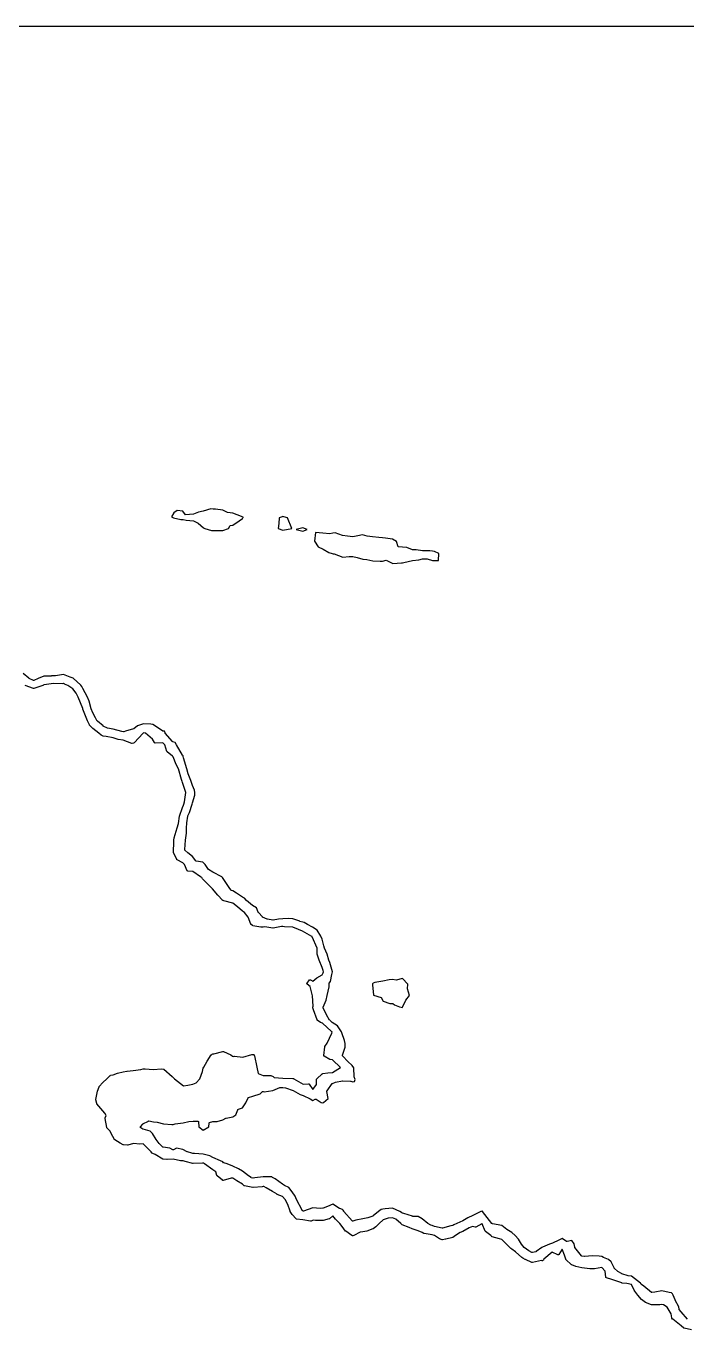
# Model space of a CAD drawing. Header units: millimetres. Extents: x 0 to 500, y 0 to 700.
# Drawn here: x 315.8 to 377.2, y 462.1 to 583.3 of the extents above; entities that cross this region are included whole.
import ezdxf

# ---------------------------------------------------------------- set-up
doc = ezdxf.new("R2010")
doc.units = ezdxf.units.MM
doc.layers.add('CORTE', color=1, linetype='Continuous')
doc.layers.add('GRABADO', color=5, linetype='Continuous')

msp = doc.modelspace()

# ---------------------------------------------------------------- linework, layer by layer
at = {"layer": 'CORTE'}
for points in [[(315.57, 583.33), (317.04, 583.33), (317.93, 583.33), (318.52, 583.33), (319.11, 583.33), (329.44, 583.33), (330.08, 583.33), (330.92, 583.33), (331.56, 583.33), (333.04, 583.33), (333.87, 583.33), (334.61, 583.33), (335.43, 583.33), (336.08, 583.33), (336.74, 583.33), (338.22, 583.33), (338.89, 583.33), (339.64, 583.33), (340.45, 583.33), (341.93, 583.33), (342.61, 583.33), (344.1, 583.33), (344.79, 583.33), (347.78, 583.33), (348.49, 583.33), (349.27, 583.33), (350.76, 583.33), (351.48, 583.33), (352.23, 583.33), (352.96, 583.33), (354.46, 583.33), (355.2, 583.33), (355.95, 583.33), (357.46, 583.33), (358.22, 583.33), (369.61, 583.33), (370.19, 583.33), (370.78, 583.33), (371.55, 583.33), (371.97, 583.33), (372.39, 583.33), (373.17, 583.33), (373.78, 583.33), (374.56, 583.33), (375.5, 583.33), (375.96, 583.33), (376.75, 583.33), (377.37, 583.33)], [(377.66, 462.15), (376.97, 462.3), (376.97, 462.3), (376.96, 462.31), (376.95, 462.31), (376.95, 462.31), (376.94, 462.32), (376.7, 462.52), (375.91, 463.14), (375.9, 463.14), (375.9, 463.15), (375.83, 463.23), (375.83, 463.23), (375.82, 463.24), (375.82, 463.24), (375.82, 463.25), (375.81, 463.26), (375.81, 463.26), (375.75, 463.63), (375.4, 464.26), (375.06, 464.47), (374.89, 464.52), (374.71, 464.48), (374.7, 464.48), (374.7, 464.48), (373.97, 464.48), (373.96, 464.48), (373.95, 464.48), (373.95, 464.48), (373.94, 464.48), (373.39, 464.7), (373.38, 464.7), (373.38, 464.7), (373, 464.96), (373, 464.97), (372.99, 464.97), (372.67, 465.38), (372.38, 465.76), (372.37, 465.76), (372.37, 465.77), (372.07, 466.36), (371.63, 466.46), (371.21, 466.5), (371.21, 466.5), (371.2, 466.5), (371.17, 466.51), (371.16, 466.51), (371.15, 466.52), (371.08, 466.56), (370.24, 466.82), (369.74, 466.98), (369.74, 466.98), (369.73, 466.98), (369.73, 466.99), (369.72, 466.99), (369.71, 467), (369.71, 467.01), (369.7, 467.01), (369.7, 467.02), (369.7, 467.03), (369.7, 467.03), (369.69, 467.04), (369.62, 467.61), (369.31, 467.94), (368.63, 467.82), (368.62, 467.82), (368.62, 467.82), (368.41, 467.83), (368.21, 467.81), (368.21, 467.81), (368.2, 467.81), (367.47, 467.91), (367.47, 467.91), (366.92, 468.03), (366.91, 468.03), (366.91, 468.03), (366.53, 468.2), (366.52, 468.2), (366.51, 468.21), (366.51, 468.21), (365.99, 468.7), (365.99, 468.71), (365.98, 468.72), (365.98, 468.72), (365.98, 468.73), (365.97, 468.73), (365.86, 469.09), (365.62, 469.64), (365.32, 469.16), (365.32, 469.16), (365.31, 469.15), (365.3, 469.14), (365.3, 469.14), (365.29, 469.14), (365.29, 469.13), (365.27, 469.13), (365.26, 469.13), (365.26, 469.13), (365.25, 469.13), (365.24, 469.13), (365.24, 469.13), (365.23, 469.14), (364.72, 469.37), (363.94, 468.71), (363.91, 468.65), (363.9, 468.64), (363.9, 468.64), (363.9, 468.63), (363.89, 468.63), (363.88, 468.62), (363.88, 468.62), (363.82, 468.58), (363.81, 468.58), (363.8, 468.58), (363.8, 468.58), (363.79, 468.57), (363.78, 468.57), (363.77, 468.57), (363.7, 468.59), (362.87, 468.42), (362.86, 468.42), (362.85, 468.42), (362.85, 468.42), (362.84, 468.42), (362.83, 468.42), (362.83, 468.42), (362.22, 468.69), (362.21, 468.69), (361.99, 468.81), (361.98, 468.81), (361.88, 468.89), (361.29, 469.41), (360.96, 469.64), (360.87, 469.7), (360.86, 469.71), (360.86, 469.72), (360.78, 469.82), (360.04, 470.55), (359.81, 470.61), (359.12, 470.81), (359.11, 470.81), (359.11, 470.82), (359.1, 470.82), (359.09, 470.83), (359, 470.92), (358.5, 471.3), (358.49, 471.31), (358.48, 471.32), (358.48, 471.32), (358.48, 471.33), (358.47, 471.33), (358.19, 472.02), (358.18, 472.02), (357.6, 471.7), (357.6, 471.7), (357.59, 471.7), (357.57, 471.69), (357.56, 471.69), (357.55, 471.69), (357.3, 471.77), (357.01, 471.64), (356.4, 471.3), (356.4, 471.3), (356.16, 471.2), (355.72, 470.92), (355.48, 470.75), (355.48, 470.74), (355.47, 470.74), (355.47, 470.74), (354.82, 470.57), (354.81, 470.57), (354.53, 470.53), (354.52, 470.53), (354.51, 470.53), (354.51, 470.53), (354.5, 470.53), (354.5, 470.53), (354.24, 470.61), (354.24, 470.62), (354.23, 470.62), (353.76, 470.91), (353.57, 470.99), (352.81, 471.1), (352.8, 471.1), (352.79, 471.11), (352.79, 471.11), (352.63, 471.2), (352.26, 471.36), (351.71, 471.54), (351.71, 471.54), (351.41, 471.67), (350.78, 471.9), (350.78, 471.9), (350.76, 471.91), (350.64, 472.04), (350.18, 472.43), (349.87, 472.57), (349.46, 472.54), (349, 472.37), (348.62, 472.04), (348.34, 471.73), (348.34, 471.73), (348.33, 471.73), (348.07, 471.54), (348.07, 471.53), (348.06, 471.53), (347.49, 471.34), (347.49, 471.34), (347.12, 471.27), (346.88, 471.22), (346.27, 470.91), (346.27, 470.91), (346.27, 470.91), (346.2, 470.89), (346.2, 470.89), (346.19, 470.88), (346.17, 470.88), (346.16, 470.89), (346.15, 470.89), (346.15, 470.89), (346.1, 470.91), (346.09, 470.92), (345.53, 471.31), (345.53, 471.31), (345.52, 471.31), (345.52, 471.32), (345.19, 471.77), (344.98, 472.04), (344.6, 472.42), (344.59, 472.43), (344.32, 472.74), (344.01, 472.47), (344, 472.47), (344, 472.47), (343.99, 472.46), (343.99, 472.46), (343.98, 472.46), (343.42, 472.32), (343.41, 472.32), (343.4, 472.32), (342.72, 472.32), (342.72, 472.32), (342.49, 472.34), (342.31, 472.26), (342.31, 472.25), (342.3, 472.25), (342.29, 472.25), (342.28, 472.25), (342.28, 472.25), (342.27, 472.25), (341.54, 472.37), (340.97, 472.45), (340.96, 472.45), (340.95, 472.45), (340.95, 472.45), (340.94, 472.46), (340.94, 472.46), (340.93, 472.47), (340.93, 472.47), (340.56, 472.86), (340.56, 472.87), (340.56, 472.87), (340.37, 473.16), (340.37, 473.17), (340.37, 473.18), (340.16, 473.81), (339.89, 474.27), (339.65, 474.56), (339.16, 474.74), (339.16, 474.74), (339.15, 474.75), (338.73, 475), (338.13, 475.36), (337.92, 475.47), (337.85, 475.47), (337.76, 475.46), (336.93, 475.37), (336.92, 475.37), (336.91, 475.37), (336.13, 475.54), (336.12, 475.54), (336.11, 475.55), (336.11, 475.55), (336.1, 475.55), (335.95, 475.68), (335.41, 476.01), (335.41, 476.01), (335.04, 476.25), (334.9, 476.26), (334.15, 476.04), (334.15, 476.04), (334.14, 476.04), (334.13, 476.04), (334.12, 476.04), (334.12, 476.04), (334.11, 476.05), (334.1, 476.05), (334.09, 476.05), (334.09, 476.06), (333.58, 476.48), (333.58, 476.49), (333.57, 476.49), (333.57, 476.5), (333.57, 476.5), (333.56, 476.51), (333.45, 476.85), (333.17, 477.03), (333.17, 477.03), (332.42, 477.59), (332.31, 477.65), (332.27, 477.65), (332.21, 477.66), (331.36, 477.63), (331.35, 477.63), (331.35, 477.63), (331.34, 477.63), (330.6, 477.8), (330.6, 477.8), (330.42, 477.85), (330.18, 477.87), (330.17, 477.87), (329.5, 478.03), (328.93, 477.99), (328.92, 477.99), (328.57, 478.02), (328.57, 478.02), (328.55, 478.03), (328.54, 478.03), (327.82, 478.45), (327.62, 478.55), (327.53, 478.59), (327.53, 478.6), (327.53, 478.6), (327.52, 478.6), (327.52, 478.61), (327.51, 478.61), (327.44, 478.71), (326.7, 479.44), (326.41, 479.4), (326.4, 479.4), (326.39, 479.4), (325.81, 479.47), (325.29, 479.33), (325.28, 479.32), (325.27, 479.32), (325.27, 479.32), (324.87, 479.34), (324.86, 479.34), (324.85, 479.34), (324.84, 479.35), (324.57, 479.49), (324.07, 479.81), (324.06, 479.82), (324.05, 479.82), (324.05, 479.83), (324.05, 479.83), (323.88, 480.11), (323.88, 480.11), (323.63, 480.64), (323.35, 480.93), (323.35, 480.94), (323.34, 480.95), (323.34, 480.95), (323.34, 480.96), (323.17, 481.81), (323.17, 481.82), (323.17, 481.83), (323.17, 481.83), (323.17, 481.84), (323.18, 481.85), (323.26, 482.09), (323.16, 482.3), (322.97, 482.5), (322.41, 483.16), (322.41, 483.17), (322.41, 483.17), (322.4, 483.18), (322.4, 483.18), (322.31, 483.53), (322.3, 483.53), (322.3, 483.54), (322.3, 483.55), (322.3, 483.56), (322.3, 483.56), (322.48, 484.34), (322.48, 484.34), (322.61, 484.75), (322.61, 484.76), (322.61, 484.76), (322.61, 484.77), (322.62, 484.78), (322.97, 485.14), (323.35, 485.49), (323.64, 485.79), (323.65, 485.79), (323.65, 485.8), (323.65, 485.8), (323.67, 485.8), (323.68, 485.81), (323.68, 485.81), (323.93, 485.86), (324.33, 486), (324.34, 486), (324.86, 486.12), (325.2, 486.2), (325.21, 486.2), (325.79, 486.27), (326.48, 486.34), (326.7, 486.42), (326.71, 486.42), (326.71, 486.42), (326.72, 486.42), (326.91, 486.41), (327.65, 486.34), (328.4, 486.41), (328.41, 486.41), (328.59, 486.39), (328.6, 486.39), (328.6, 486.39), (328.61, 486.38), (328.62, 486.38), (329.39, 485.69), (329.55, 485.55), (329.56, 485.55), (329.59, 485.51), (329.61, 485.49), (330.45, 484.84), (330.85, 484.91), (331.34, 484.99), (331.63, 485.12), (331.96, 485.47), (332.21, 486.16), (332.3, 486.46), (332.34, 486.57), (332.34, 486.57), (332.34, 486.58), (332.67, 487.12), (332.67, 487.12), (333.03, 487.7), (333.03, 487.7), (333.04, 487.71), (333.04, 487.71), (333.05, 487.72), (333.13, 487.77), (333.13, 487.77), (333.17, 487.8), (333.18, 487.8), (333.19, 487.8), (333.19, 487.8), (333.27, 487.82), (334.12, 488.03), (334.13, 488.03), (334.14, 488.03), (334.15, 488.03), (334.16, 488.03), (334.84, 487.72), (334.85, 487.72), (334.85, 487.72), (334.86, 487.71), (335, 487.6), (335.07, 487.57), (335.17, 487.59), (335.18, 487.59), (335.19, 487.59), (335.98, 487.5), (336.8, 487.73), (336.8, 487.73), (336.89, 487.74), (336.9, 487.74), (336.91, 487.74), (336.91, 487.75), (336.91, 487.75), (336.92, 487.75), (336.93, 487.75), (336.94, 487.75), (336.95, 487.75), (336.96, 487.75), (336.96, 487.74), (336.97, 487.74), (336.98, 487.74), (337, 487.72), (337.01, 487.71), (337.02, 487.7), (337.02, 487.69), (337.03, 487.69), (337.03, 487.68), (337.03, 487.67), (337.03, 487.66), (337.04, 487.61), (337.27, 486.56), (337.4, 485.99), (337.86, 485.79), (338.54, 485.79), (338.56, 485.79), (338.8, 485.69), (338.81, 485.68), (338.81, 485.68), (338.89, 485.62), (339.7, 485.56), (340.61, 485.53), (340.63, 485.53), (340.63, 485.53), (340.65, 485.52), (340.66, 485.52), (340.67, 485.51), (340.7, 485.49), (341.57, 484.98), (342.06, 485.02), (342.07, 485.02), (342.09, 485.02), (342.1, 485.02), (342.1, 485.01), (342.11, 485.01), (342.12, 485), (342.13, 484.99), (342.48, 484.5), (342.82, 484.95), (342.82, 485.43), (342.82, 485.44), (342.82, 485.45), (342.82, 485.46), (342.83, 485.46), (342.83, 485.47), (342.83, 485.48), (342.84, 485.48), (343.35, 485.95), (343.35, 485.95), (343.37, 485.96), (343.38, 485.97), (343.38, 485.97), (343.39, 485.97), (343.86, 486.05), (343.87, 486.05), (344.3, 486.08), (345.05, 486.55), (344.29, 487.25), (344.07, 487.28), (344.06, 487.28), (344.05, 487.28), (344.04, 487.29), (344.04, 487.29), (343.53, 487.59), (343.53, 487.59), (343.52, 487.6), (343.51, 487.6), (343.51, 487.61), (343.51, 487.62), (343.5, 487.62), (343.5, 487.63), (343.49, 487.64), (343.49, 487.65), (343.49, 487.65), (343.49, 487.66), (343.58, 488.47), (343.58, 488.48), (343.58, 488.49), (343.59, 488.5), (343.79, 488.8), (344.25, 489.73), (344.27, 489.84), (344.22, 489.89), (343.36, 490.65), (343.2, 490.72), (343.19, 490.72), (343.19, 490.72), (342.89, 490.93), (342.88, 490.94), (342.88, 490.94), (342.87, 490.95), (342.87, 490.95), (342.87, 490.96), (342.86, 490.96), (342.55, 491.89), (342.46, 492.07), (342.46, 492.07), (342.46, 492.08), (342.46, 492.09), (342.46, 492.1), (342.46, 492.11), (342.46, 492.12), (342.46, 492.13), (342.51, 492.25), (342.44, 493.2), (342.4, 493.32), (342.4, 493.32), (342.23, 494.07), (341.96, 494.27), (341.95, 494.27), (341.95, 494.28), (341.94, 494.28), (341.94, 494.29), (341.93, 494.3), (341.93, 494.3), (341.93, 494.32), (341.93, 494.33), (341.93, 494.34), (341.93, 494.35), (341.94, 494.36), (341.94, 494.37), (342.16, 494.67), (342.17, 494.68), (342.18, 494.69), (342.19, 494.69), (342.2, 494.7), (342.21, 494.7), (342.23, 494.7), (342.24, 494.7), (342.25, 494.7), (342.25, 494.69), (342.26, 494.69), (342.47, 494.57), (342.84, 494.88), (342.84, 494.88), (342.85, 494.88), (343.35, 495.16), (343.44, 495.33), (343.47, 495.43), (343.44, 495.54), (343.33, 495.82), (343.05, 496.52), (343.05, 496.52), (342.86, 497.08), (342.86, 497.08), (342.86, 497.1), (342.86, 497.64), (342.41, 498.69), (342.4, 498.7), (342.4, 498.7), (342.39, 498.71), (341.51, 499.21), (341.15, 499.36), (340.61, 499.57), (339.85, 499.62), (339.69, 499.63), (339.55, 499.63), (338.78, 499.5), (338.77, 499.49), (338.76, 499.49), (338.01, 499.6), (337.85, 499.57), (337.85, 499.57), (337.84, 499.57), (337.65, 499.59), (336.9, 499.71), (336.89, 499.72), (336.89, 499.72), (336.88, 499.72), (336.88, 499.72), (336.73, 499.82), (336.72, 499.83), (336.71, 499.84), (336.71, 499.85), (336.71, 499.86), (336.48, 500.51), (336.13, 500.94), (335.95, 501.06), (335.94, 501.06), (335.47, 501.47), (335.03, 501.81), (334.2, 502.03), (334.13, 502.05), (334.13, 502.05), (334.11, 502.06), (334.1, 502.07), (334.09, 502.07), (334.09, 502.08), (334.08, 502.09), (333.66, 502.56), (333.15, 503.14), (333.14, 503.15), (333.13, 503.16), (333.13, 503.16), (332.23, 504.07), (332.22, 504.08), (332.15, 504.19), (332.05, 504.27), (331.33, 504.74), (330.87, 504.79), (330.86, 504.79), (330.86, 504.8), (330.85, 504.8), (330.84, 504.8), (330.84, 504.8), (330.83, 504.81), (330.82, 504.82), (330.82, 504.82), (330.81, 504.83), (330.81, 504.83), (330.56, 505.4), (330.39, 505.57), (329.86, 505.84), (329.85, 505.84), (329.84, 505.85), (329.84, 505.86), (329.83, 505.86), (329.83, 505.87), (329.53, 506.52), (329.53, 506.53), (329.53, 506.54), (329.52, 506.55), (329.52, 506.55), (329.56, 507.51), (329.56, 507.51), (329.57, 507.67), (329.57, 507.67), (329.6, 507.88), (329.6, 507.88), (329.88, 508.8), (330, 509.22), (330.08, 509.9), (330.08, 509.91), (330.36, 510.69), (330.36, 510.7), (330.46, 510.91), (330.49, 511.02), (330.54, 511.23), (330.67, 512.1), (330.36, 513.04), (330.32, 513.14), (330.29, 513.19), (330.29, 513.2), (330.29, 513.2), (330.26, 513.32), (329.98, 514.31), (329.77, 514.71), (329.49, 515.41), (329.45, 515.47), (328.94, 515.87), (328.93, 515.88), (328.93, 515.88), (328.92, 515.9), (328.92, 515.9), (328.91, 515.91), (328.72, 516.52), (328.55, 516.72), (327.83, 516.69), (327.82, 516.69), (327.81, 516.69), (327.81, 516.69), (327.79, 516.69), (327.78, 516.7), (327.78, 516.7), (327.78, 516.71), (327.77, 516.71), (327.76, 516.72), (327.76, 516.73), (327.59, 517.06), (326.92, 517.6), (326.75, 517.64), (326.74, 517.64), (326.73, 517.64), (326.7, 517.61), (325.86, 516.71), (325.85, 516.71), (325.84, 516.7), (325.84, 516.69), (325.83, 516.69), (325.7, 516.64), (325.69, 516.64), (325.68, 516.64), (325.67, 516.64), (325.66, 516.64), (325.65, 516.64), (324.85, 516.97), (324.38, 517.02), (324.38, 517.03), (324.38, 517.03), (323.93, 517.17), (323.26, 517.29), (323.01, 517.32), (323, 517.32), (322.99, 517.33), (322.99, 517.33), (322.82, 517.41), (322.82, 517.42), (322.82, 517.42), (322.58, 517.61), (322.05, 518.06), (322.04, 518.06), (321.74, 518.36), (321.73, 518.36), (321.73, 518.37), (321.72, 518.37), (321.72, 518.38), (321.55, 518.75), (321.54, 518.75), (321.12, 519.83), (321.11, 519.87), (321.11, 519.87), (321.11, 519.88), (321.1, 519.9), (320.68, 520.97), (320.49, 521.34), (320.19, 521.73), (319.7, 522.05), (319.4, 522.18), (319.31, 522.22), (319.19, 522.2), (319.18, 522.2), (318.39, 522.22), (317.51, 522.09), (317.48, 522.09), (317.46, 522.08), (317.38, 522.05), (316.56, 521.76), (316.55, 521.75), (316.53, 521.75), (316.52, 521.76), (316.51, 521.76), (315.76, 522.05)]]:
    msp.add_lwpolyline(points, dxfattribs=at)
at = {"layer": 'GRABADO'}
for points in [[(314.51, 583.33), (326.05, 583.33), (326.76, 583.33), (327.7, 583.33), (328.42, 583.33), (330.08, 583.33), (331, 583.33), (331.83, 583.33), (332.75, 583.33), (333.48, 583.33), (334.21, 583.33), (335.87, 583.33), (336.62, 583.33), (337.45, 583.33), (338.35, 583.33), (340.01, 583.33), (340.77, 583.33), (342.44, 583.33), (343.21, 583.33), (346.55, 583.33), (347.34, 583.33), (348.21, 583.33), (349.88, 583.33), (350.69, 583.33), (351.53, 583.33), (352.34, 583.33), (354.02, 583.33), (354.85, 583.33), (355.68, 583.33), (357.38, 583.33), (358.22, 583.33), (363.98, 583.33), (364.63, 583.33), (365.28, 583.33), (366.14, 583.33), (366.61, 583.33), (367.09, 583.33), (367.95, 583.33), (368.64, 583.33), (369.51, 583.33), (370.56, 583.33), (371.07, 583.33), (371.95, 583.33), (372.65, 583.33), (373.7, 583.33), (374.58, 583.33), (375.29, 583.33), (377.93, 583.33)], [(377.27, 463.15), (376.69, 463.83), (376.51, 464.04), (376.5, 464.05), (376.5, 464.06), (376.49, 464.06), (376.49, 464.07), (376.49, 464.07), (376.46, 464.29), (376.14, 464.92), (376.14, 464.93), (375.96, 465.39), (375.88, 465.51), (375.79, 465.6), (375.57, 465.63), (375.57, 465.63), (374.89, 465.79), (374.25, 465.67), (373.98, 465.63), (373.97, 465.63), (373.97, 465.63), (373.96, 465.63), (373.95, 465.63), (373.94, 465.63), (373.94, 465.64), (373.93, 465.64), (373.93, 465.64), (373.22, 466.2), (373, 466.37), (373, 466.37), (372.99, 466.37), (372.98, 466.38), (372.94, 466.44), (372.94, 466.44), (372.94, 466.45), (372.92, 466.49), (372.09, 467.15), (371.78, 467.18), (371.77, 467.18), (371.17, 467.37), (371.16, 467.38), (371.15, 467.38), (370.81, 467.58), (370.8, 467.59), (370.47, 467.9), (370.46, 467.91), (370.46, 467.92), (370.2, 468.46), (369.95, 468.69), (369.46, 468.87), (369.46, 468.88), (369.31, 468.96), (369.07, 469), (368.41, 469.03), (367.73, 468.96), (367.72, 468.96), (367.71, 468.96), (367.47, 469), (367.47, 469), (367.46, 469.01), (367.45, 469.01), (367.45, 469.01), (367.44, 469.02), (367.43, 469.03), (366.82, 469.82), (366.82, 469.83), (366.82, 469.84), (366.81, 469.84), (366.74, 470.14), (366.53, 470.47), (366.11, 470.36), (366.11, 470.35), (366.09, 470.35), (366.08, 470.35), (366.07, 470.36), (366.06, 470.36), (366.05, 470.36), (365.63, 470.63), (365.31, 470.49), (364.74, 470.22), (364.73, 470.21), (364.46, 470.13), (363.81, 469.84), (363.74, 469.8), (363.21, 469.43), (363.21, 469.42), (363.2, 469.42), (363.19, 469.42), (362.87, 469.34), (362.87, 469.34), (362.86, 469.34), (362.85, 469.34), (362.84, 469.34), (362.83, 469.34), (362.82, 469.34), (362.55, 469.49), (362.55, 469.49), (362.12, 469.81), (362.11, 469.81), (362.11, 469.82), (361.87, 470.12), (361.87, 470.13), (361.57, 470.58), (361.28, 470.93), (360.96, 471.19), (360.51, 471.49), (360.04, 471.84), (359.15, 472.02), (359.14, 472.02), (359.14, 472.02), (359.13, 472.02), (359.12, 472.03), (359.11, 472.03), (359.11, 472.03), (359.1, 472.04), (359.1, 472.04), (359.09, 472.04), (359.09, 472.05), (358.24, 473.16), (358.24, 473.16), (358.22, 473.19), (358.22, 473.19), (358.21, 473.19), (358.09, 473.14), (357.33, 472.77), (356.87, 472.58), (356.41, 472.29), (356.41, 472.28), (355.85, 472.03), (355.84, 472.03), (355.57, 471.92), (355.48, 471.86), (355.48, 471.86), (355.47, 471.85), (355.47, 471.85), (355.46, 471.85), (355.29, 471.81), (354.53, 471.61), (354.53, 471.61), (354.52, 471.61), (354.51, 471.61), (354.51, 471.61), (354.5, 471.61), (353.78, 471.77), (353.77, 471.77), (353.57, 471.85), (353.45, 471.87), (353.45, 471.87), (353.44, 471.87), (353.43, 471.88), (353.43, 471.88), (353.17, 472.03), (353.16, 472.03), (352.62, 472.47), (352.27, 472.68), (351.73, 472.7), (351.73, 472.7), (351.72, 472.71), (351.72, 472.71), (350.93, 472.96), (350.79, 473.01), (350.78, 473.01), (350.77, 473.01), (350.77, 473.02), (350.76, 473.02), (350.71, 473.07), (350.55, 473.14), (349.87, 473.45), (349.19, 473.4), (348.97, 473.37), (348.83, 473.33), (348.57, 473.14), (348.08, 472.74), (348.07, 472.74), (348.07, 472.74), (348.06, 472.73), (348.06, 472.73), (347.59, 472.58), (347.58, 472.58), (347.12, 472.48), (346.48, 472.36), (346.2, 472.27), (346.19, 472.27), (346.19, 472.27), (346.18, 472.27), (346.17, 472.27), (346.17, 472.27), (346.15, 472.27), (346.15, 472.27), (346.14, 472.28), (346.13, 472.28), (346.13, 472.29), (346.13, 472.29), (345.35, 473.15), (345.34, 473.16), (345.34, 473.17), (345.34, 473.17), (345.29, 473.27), (345.22, 473.33), (344.97, 473.44), (344.96, 473.44), (344.32, 473.84), (343.82, 473.61), (343.82, 473.61), (343.42, 473.45), (343.41, 473.45), (343.4, 473.45), (343.14, 473.44), (343.14, 473.44), (342.48, 473.49), (341.62, 473.19), (341.61, 473.18), (341.59, 473.18), (341.58, 473.18), (341.57, 473.18), (341.57, 473.19), (341.56, 473.19), (341.55, 473.2), (341.54, 473.2), (341.49, 473.25), (341.49, 473.25), (341.48, 473.27), (340.97, 474.28), (340.82, 474.59), (340.56, 474.99), (340.25, 475.37), (339.85, 475.58), (339.66, 475.69), (339.65, 475.69), (338.96, 476.2), (338.73, 476.32), (338.66, 476.36), (337.85, 476.36), (337.08, 476.28), (336.92, 476.26), (336.91, 476.26), (336.9, 476.26), (336.75, 476.29), (336.75, 476.29), (336.74, 476.29), (336.74, 476.3), (336.73, 476.3), (336.73, 476.3), (336.5, 476.48), (335.95, 476.9), (335.57, 477.12), (335.03, 477.37), (334.53, 477.58), (334.2, 477.68), (334.19, 477.68), (334.18, 477.69), (334.18, 477.69), (334.18, 477.69), (334.17, 477.69), (334.1, 477.77), (333.89, 477.85), (333.88, 477.85), (333.18, 478.18), (333.18, 478.18), (332.89, 478.34), (332.27, 478.47), (331.47, 478.55), (331.36, 478.55), (331.35, 478.55), (331.34, 478.55), (331.24, 478.57), (330.82, 478.69), (330.81, 478.69), (330.8, 478.7), (330.4, 478.93), (329.81, 479.04), (329.54, 478.89), (329.53, 478.89), (329.52, 478.88), (329.51, 478.88), (329.5, 478.88), (329.49, 478.88), (329.48, 478.89), (329.19, 479.04), (328.57, 479.12), (328.56, 479.13), (328.55, 479.13), (328.54, 479.13), (328.53, 479.14), (328.53, 479.14), (328.22, 479.45), (328.21, 479.46), (327.92, 479.83), (327.92, 479.83), (327.59, 480.39), (327.37, 480.63), (326.7, 480.8), (326.7, 480.8), (326.69, 480.81), (326.49, 480.92), (326.48, 480.92), (326.48, 480.93), (326.47, 480.93), (326.46, 480.95), (326.46, 480.96), (326.45, 480.96), (326.45, 480.97), (326.45, 480.99), (326.45, 480.99), (326.45, 481), (326.45, 481.01), (326.46, 481.01), (326.46, 481.02), (326.47, 481.03), (326.47, 481.03), (326.67, 481.27), (326.67, 481.28), (326.68, 481.29), (326.69, 481.29), (327.2, 481.56), (327.21, 481.56), (327.22, 481.57), (327.22, 481.57), (327.23, 481.57), (327.23, 481.57), (327.24, 481.57), (327.66, 481.5), (328, 481.47), (328.01, 481.47), (328.01, 481.47), (328.59, 481.31), (329.36, 481.24), (329.49, 481.24), (329.68, 481.3), (329.69, 481.3), (330.42, 481.39), (330.96, 481.52), (330.96, 481.52), (331.35, 481.56), (331.78, 481.56), (331.79, 481.56), (331.8, 481.55), (331.81, 481.55), (331.82, 481.55), (331.82, 481.54), (331.83, 481.54), (331.83, 481.53), (331.84, 481.52), (331.84, 481.52), (331.84, 481.51), (331.85, 481.51), (331.85, 481.5), (331.85, 481.49), (331.89, 481.02), (332.29, 480.72), (332.8, 481.03), (332.83, 481.36), (332.83, 481.37), (332.84, 481.38), (332.84, 481.38), (332.84, 481.39), (332.85, 481.4), (332.85, 481.4), (332.86, 481.4), (332.86, 481.41), (332.88, 481.42), (332.88, 481.42), (333.19, 481.52), (333.2, 481.53), (333.2, 481.53), (333.21, 481.53), (333.59, 481.53), (334.11, 481.67), (334.39, 481.82), (334.4, 481.82), (334.4, 481.82), (334.41, 481.82), (335.03, 481.96), (335.32, 482.15), (335.51, 482.61), (335.52, 482.62), (335.52, 482.63), (335.52, 482.63), (335.53, 482.64), (335.54, 482.65), (335.56, 482.65), (335.56, 482.65), (335.94, 482.79), (336.24, 483.24), (336.46, 483.71), (336.46, 483.72), (336.46, 483.72), (336.47, 483.73), (336.47, 483.74), (336.48, 483.74), (336.49, 483.75), (336.49, 483.75), (336.5, 483.75), (336.89, 483.88), (337.57, 484.1), (337.8, 484.3), (337.8, 484.3), (337.8, 484.3), (337.81, 484.3), (337.82, 484.31), (337.84, 484.31), (337.85, 484.31), (337.86, 484.31), (337.95, 484.28), (338.75, 484.39), (339.42, 484.68), (339.43, 484.69), (339.44, 484.69), (339.44, 484.69), (339.44, 484.69), (339.45, 484.69), (339.7, 484.67), (339.92, 484.66), (339.93, 484.66), (339.94, 484.66), (340.64, 484.39), (340.65, 484.39), (340.65, 484.39), (340.65, 484.39), (341.29, 484.04), (341.58, 483.93), (341.58, 483.93), (342.22, 483.61), (342.22, 483.61), (342.48, 483.48), (342.7, 483.58), (342.7, 483.58), (342.7, 483.58), (342.72, 483.59), (342.72, 483.59), (342.73, 483.59), (342.74, 483.59), (342.75, 483.58), (342.77, 483.58), (343.26, 483.28), (343.4, 483.25), (343.47, 483.27), (343.89, 483.66), (343.77, 484.31), (343.77, 484.31), (343.77, 484.32), (343.77, 484.34), (343.78, 484.35), (343.78, 484.36), (343.79, 484.36), (344.27, 485.04), (344.27, 485.04), (344.28, 485.05), (344.29, 485.06), (344.29, 485.06), (344.3, 485.06), (344.58, 485.17), (344.59, 485.17), (345.24, 485.29), (345.25, 485.29), (345.25, 485.29), (345.98, 485.26), (345.99, 485.26), (346.18, 485.19), (346.33, 485.24), (346.41, 485.43), (346.32, 485.66), (346.32, 485.67), (346.32, 485.68), (346.32, 485.68), (346.29, 486.52), (346.12, 486.73), (345.72, 487.11), (345.72, 487.11), (345.25, 487.6), (345.24, 487.61), (345.24, 487.61), (345.23, 487.62), (345.23, 487.63), (345.23, 487.64), (345.23, 487.64), (345.23, 487.65), (345.23, 487.65), (345.23, 487.66), (345.23, 487.67), (345.23, 487.68), (345.48, 488.42), (345.47, 488.76), (345.43, 489.04), (345.18, 489.75), (345.15, 489.85), (344.77, 490.41), (344.28, 490.72), (344.28, 490.72), (344.28, 490.73), (344.05, 490.94), (344.04, 490.94), (344.04, 490.94), (344.03, 490.95), (343.74, 491.44), (343.44, 492.07), (343.44, 492.08), (343.44, 492.08), (343.43, 492.09), (343.43, 492.1), (343.43, 492.1), (343.43, 492.11), (343.44, 492.13), (343.7, 492.8), (343.81, 493.23), (343.99, 494.02), (343.99, 494.33), (343.99, 494.33), (343.99, 494.34), (343.99, 494.35), (344, 494.36), (344.1, 494.54), (344.25, 495.17), (344.31, 495.43), (344.25, 495.64), (344.06, 496.29), (343.97, 496.52), (343.97, 496.52), (343.8, 497.07), (343.55, 497.63), (343.55, 497.64), (343.51, 497.85), (343.33, 498.45), (343.23, 498.74), (342.89, 499.29), (342.44, 499.58), (341.98, 499.82), (341.98, 499.82), (341.68, 500.01), (341.53, 500.04), (341.53, 500.04), (341.26, 500.12), (341.26, 500.13), (340.61, 500.37), (340.18, 500.39), (339.7, 500.37), (339.27, 500.33), (338.78, 500.23), (338.77, 500.23), (338.76, 500.23), (338.76, 500.23), (338.25, 500.31), (338.23, 500.32), (337.81, 500.52), (337.8, 500.52), (337.8, 500.53), (337.79, 500.53), (337.79, 500.54), (337.41, 500.95), (337.4, 500.95), (337.4, 500.96), (337.4, 500.97), (337.23, 501.39), (336.88, 501.59), (336.87, 501.59), (336.3, 502.05), (336.3, 502.05), (336.12, 502.26), (335.95, 502.37), (335.37, 502.74), (335.37, 502.74), (335.03, 502.97), (334.92, 503), (334.91, 503), (334.9, 503.01), (334.89, 503.02), (334.88, 503.02), (334.88, 503.03), (334.77, 503.17), (334.77, 503.17), (334.08, 504.2), (334.05, 504.23), (334.01, 504.27), (333.17, 504.68), (333.17, 504.69), (332.79, 504.93), (332.79, 504.93), (332.78, 504.94), (332.78, 504.94), (332.78, 504.95), (332.46, 505.39), (332.25, 505.62), (331.63, 505.71), (331.63, 505.71), (331.62, 505.71), (331.61, 505.72), (331.6, 505.73), (331.59, 505.73), (331.59, 505.74), (331.3, 506.14), (330.85, 506.49), (330.85, 506.5), (330.59, 506.75), (330.58, 506.75), (330.57, 506.77), (330.57, 506.78), (330.57, 506.78), (330.57, 506.79), (330.57, 506.79), (330.56, 506.8), (330.57, 506.81), (330.64, 507.67), (330.64, 507.67), (330.74, 508.32), (330.74, 508.78), (330.74, 508.78), (330.76, 509.27), (330.76, 509.27), (330.86, 509.9), (330.86, 509.91), (330.86, 509.92), (331.01, 510.25), (331.26, 511.02), (331.28, 511.15), (331.29, 511.15), (331.5, 511.86), (331.51, 512.11), (331.48, 512.32), (331.29, 512.74), (331.29, 512.74), (331.13, 513.2), (330.88, 513.82), (330.88, 513.83), (330.78, 514.31), (330.45, 515.31), (330.45, 515.32), (330.45, 515.32), (330.43, 515.43), (330.43, 515.44), (330.43, 515.45), (330.43, 515.51), (330.38, 515.57), (330.37, 515.57), (330.37, 515.58), (329.8, 516.52), (329.67, 516.75), (329.48, 516.81), (329.47, 516.82), (329.47, 516.82), (329.46, 516.82), (329.45, 516.83), (329.45, 516.83), (328.76, 517.62), (328.76, 517.63), (328.76, 517.63), (328.75, 517.64), (328.69, 517.79), (328.57, 517.79), (328.56, 517.79), (328.55, 517.8), (328.54, 517.8), (328.54, 517.8), (328.14, 518.09), (327.62, 518.41), (327.43, 518.45), (326.74, 518.48), (326.19, 518.29), (325.84, 518.02), (325.84, 518.02), (325.83, 518.01), (325.82, 518.01), (325.07, 517.81), (324.9, 517.75), (324.89, 517.75), (324.88, 517.74), (324.88, 517.74), (324.87, 517.74), (324.73, 517.76), (324.73, 517.76), (324.72, 517.76), (323.93, 517.99), (323.4, 518.07), (323.39, 518.08), (323.39, 518.08), (322.99, 518.27), (322.98, 518.27), (322.98, 518.28), (322.47, 518.73), (322.46, 518.73), (322.46, 518.74), (322.45, 518.74), (322.27, 519.04), (322.03, 519.49), (322.03, 519.5), (321.88, 519.87), (321.87, 519.87), (321.69, 520.58), (321.53, 520.97), (321.1, 521.77), (321.01, 521.96), (320.92, 522.06), (320.2, 522.71), (319.94, 522.83), (319.31, 523.05), (318.56, 522.95), (318.56, 522.95), (318.39, 522.95), (318.21, 522.93), (318.21, 522.92), (317.48, 522.92), (316.96, 522.69), (316.56, 522.52), (316.55, 522.52), (316.54, 522.52), (316.53, 522.52), (316.51, 522.52), (316.13, 522.69), (316.12, 522.7), (316.11, 522.7), (316.1, 522.71), (315.56, 523.17)]]:
    msp.add_lwpolyline(points, dxfattribs=at)
for points in [[(335.03, 536.95), (335.63, 537.36), (335.94, 537.57), (335.98, 537.63), (335.99, 537.67), (335.99, 537.68), (335.96, 537.69), (335.84, 537.75), (335.05, 538.07), (334.54, 538.12), (334.11, 538.35), (333.44, 538.44), (333.2, 538.42), (333.01, 538.47), (332.3, 538.23), (331.84, 538.16), (331.38, 537.98), (330.64, 537.89), (330.39, 538.23), (329.87, 538.3), (329.56, 538.08), (329.34, 537.71), (329.53, 537.62), (330.22, 537.48), (330.44, 537.47), (330.72, 537.42), (331.38, 537.34), (331.82, 537.14), (332.33, 536.7), (332.44, 536.64), (333.06, 536.45), (333.21, 536.44), (333.37, 536.45), (334.12, 536.45), (334.64, 536.63), (334.78, 536.91), (335.03, 536.95)], [(339.35, 537.63), (339.3, 537.11), (339.25, 536.62), (339.7, 536.48), (340.52, 536.62), (340.11, 537.62), (339.78, 537.73), (339.69, 537.75), (339.61, 537.73), (339.35, 537.63)], [(341.54, 536.37), (341.94, 536.55), (341.54, 536.69), (340.91, 536.55), (341.54, 536.37)], [(352.31, 533.71), (352.65, 533.82), (353.1, 533.82), (353.6, 533.67), (354.14, 533.67), (354.19, 534.3), (353.76, 534.51), (353.58, 534.53), (353.34, 534.57), (352.66, 534.57), (352.06, 534.66), (351.72, 534.64), (351.21, 534.88), (350.81, 534.9), (350.39, 534.94), (350.24, 535.41), (349.86, 535.64), (349.23, 535.72), (348.95, 535.76), (348.59, 535.81), (348.03, 535.87), (347.53, 535.91), (347.1, 536.03), (346.64, 535.96), (346.18, 535.86), (345.69, 535.92), (345.24, 535.98), (344.55, 536.22), (344.34, 536.2), (344.04, 536.15), (343.39, 536.2), (342.73, 536.25), (342.62, 535.47), (342.96, 534.93), (343.43, 534.7), (343.95, 534.41), (344.27, 534.31), (344.35, 534.29), (344.47, 534.27), (345.26, 533.96), (345.85, 534.02), (346.19, 534.02), (346.59, 533.94), (347.12, 533.78), (347.48, 533.74), (348.04, 533.64), (348.72, 533.59), (348.95, 533.59), (349.29, 533.7), (349.9, 533.37), (350.7, 533.43), (350.8, 533.45), (350.93, 533.46), (351.73, 533.67), (352.31, 533.71)], [(350.07, 492.35), (350.51, 492.17), (350.79, 492.12), (350.81, 492.15), (351.12, 492.8), (351.45, 493.23), (351.28, 493.86), (351.3, 494.29), (350.79, 494.8), (350.22, 494.64), (349.88, 494.73), (349.55, 494.67), (348.97, 494.57), (348.22, 494.44), (348.08, 494.36), (348.04, 494.33), (348.02, 494.3), (348.02, 494.23), (348.1, 493.27), (348.82, 493.05), (349.01, 492.71), (349.64, 492.48), (349.91, 492.48), (350.07, 492.35)]]:
    msp.add_lwpolyline(points, close=True, dxfattribs=at)

doc.saveas('drawing.dxf')
